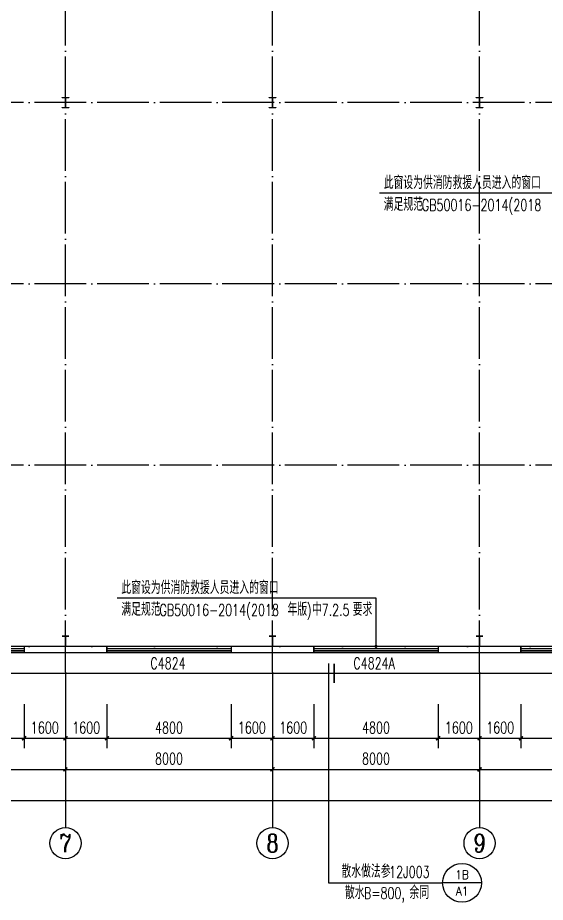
# Model space of a CAD drawing. Extents: x -16809 to 109341, y -15901 to 593582.
# Drawn here: x 51642 to 72033, y 425794 to 459954 of the extents above; entities that cross this region are included whole.
import ezdxf
from ezdxf.enums import TextEntityAlignment as Align

# ---------------------------------------------------------------- set-up
doc = ezdxf.new("R2010")
doc.units = 0
doc.header["$LTSCALE"] = 1000
doc.header["$MEASUREMENT"] = 0
doc.linetypes.add('DOTE', pattern=[2.42, 2, -0.2, 0.02, -0.2])
doc.layers.get('Defpoints').update_dxf_attribs({"color": 250})
for name, color, linetype in [('0 - 梁柱', 3, 'Continuous'), ('AXIS', 171, 'Continuous'), ('AXIS_TEXT', 7, 'Continuous'), ('DIM_IDEN', 150, 'Continuous'), ('DIM_LEAD', 171, 'Continuous'), ('DOTE', 14, 'DOTE'), ('GROUND', 150, 'Continuous'), ('PUB_DIM', 171, 'Continuous'), ('PUB_TEXT', 7, 'Continuous'), ('WALL-PARAPET', 6, 'Continuous'), ('WINDOW', 140, 'Continuous'), ('WINDOW_TEXT', 7, 'Continuous')]:
    doc.layers.add(name, color=color, linetype=linetype)
doc.styles.add('_TCH_AXIS', font='COMPLEX', dxfattribs={"bigfont": 'GBCBIG'})
doc.styles.add('_TCH_DIM', font='SIMPLEX', dxfattribs={"bigfont": 'GBCBIG'})
doc.styles.add('_TCH_DIM_T3', font='SIMPLEX', dxfattribs={"width": 0.705882, "bigfont": 'GBCBIG'})
doc.styles.add('_TCH_LABEL', font='COMPLEX', dxfattribs={"bigfont": 'GBCBIG'})
doc.styles.add('_TCH_WINDOW', font='SIMPLEX', dxfattribs={"bigfont": 'GBCBIG'})
doc.styles.add('COMPLEX', font='COMPLEX')
doc.dimstyles.new('_TCH_ARCH&&150', dxfattribs={"dimtxt": 446.25, "dimasz": 150, "dimexe": 375, "dimexo": 450, "dimgap": 189.375, "dimtad": 1, "dimdec": 0, "dimzin": 0, "dimdsep": 46, "dimtxsty": '_TCH_DIM_T3', "dimblk": 'ARCHTICK', "dimcen": 0.09, "dimclrt": 7, "dimazin": 2, "dimtfac": 1, "dimtdec": 0, "dimtix": 1, "dimtmove": 2, "dimatfit": 3, "dimfxl": 0, "dimtolj": 1, "dimtzin": 0, "dimarcsym": 0})

# ---------------------------------------------------------------- blocks, each defined once
blk = doc.blocks.new('A$C670E4FA6')
at = {"layer": '0 - 梁柱'}
h = blk.add_hatch(color=256, dxfattribs=at)
h.paths.add_polyline_path([(125, 0), (0, 0), (0, 12), (120, 12), (120, 200), (125, 200)])
h.paths.add_polyline_path([(250, 0), (125, 0), (125, 200), (130, 200), (130, 12), (250, 12)])
h.paths.add_polyline_path([(250, 388), (130, 388), (130, 200), (125, 200), (125, 400), (250, 400)])
h.paths.add_polyline_path([(125, 200), (120, 200), (120, 388), (0, 388), (0, 400), (125, 400)])
blk.add_lwpolyline([(0, 400), (0, 388), (120, 388), (120, 12), (0, 12), (0, 0), (250, 0), (250, 12), (130, 12), (130, 388), (250, 388), (250, 400)], close=True, dxfattribs=at)
blk = doc.blocks.new('_AXISO')
blk.add_circle((0, 0), 0.5)
at = {"layer": 'AXIS_TEXT', "style": 'COMPLEX', "width": 1.041667}
blk.add_attdef('A', text='', height=0.56, dxfattribs=at).set_placement((-0.25, -0.28), (0.25, -0.28), align=Align.FIT)
blk = doc.blocks.new('_ArchTick')
at = {"color": 0, "linetype": 'ByBlock', "const_width": 0.4}
blk.add_lwpolyline([(-0.5, -0.5), (0.5, 0.5)], dxfattribs=at)
blk = doc.blocks.new('*D51')
at = {"layer": 'AXIS', "color": 0, "lineweight": -2}
for p, q in [((5250, 434227), (5250, 429352)), ((77730, 434227), (77730, 429352)), ((5250, 429727), (77730, 429727))]:
    blk.add_line(p, q, dxfattribs=at)
at = {"layer": 'Defpoints', "color": 0}
for p in [(5250, 434677), (77730, 434677), (77730, 429727)]:
    blk.add_point(p, dxfattribs=at)
at = {"layer": 'AXIS', "color": 0, "lineweight": -2, "xscale": 150, "yscale": 150, "zscale": 150, "rotation": 180}
blk.add_blockref('_ArchTick', (5250, 429727), dxfattribs=at)
at = {"layer": 'AXIS', "color": 0, "lineweight": -2, "xscale": 150, "yscale": 150, "zscale": 150}
blk.add_blockref('_ArchTick', (77730, 429727), dxfattribs=at)
at = {"layer": 'AXIS', "color": 7, "insert": (41490, 430140), "char_height": 446.2, "attachment_point": 5, "style": '_TCH_DIM_T3'}
blk.add_mtext('\\A1;72480', dxfattribs=at)
blk = doc.blocks.new('*D58')
at = {"layer": 'AXIS', "color": 0, "lineweight": -2}
for p, q in [((45490, 434227), (45490, 430552)), ((53490, 434227), (53490, 430552)), ((45490, 430927), (53490, 430927))]:
    blk.add_line(p, q, dxfattribs=at)
at = {"layer": 'Defpoints', "color": 0}
for p in [(45490, 434677), (53490, 434677), (53490, 430927)]:
    blk.add_point(p, dxfattribs=at)
at = {"layer": 'AXIS', "color": 0, "lineweight": -2, "xscale": 150, "yscale": 150, "zscale": 150, "rotation": 180}
blk.add_blockref('_ArchTick', (45490, 430927), dxfattribs=at)
at = {"layer": 'AXIS', "color": 0, "lineweight": -2, "xscale": 150, "yscale": 150, "zscale": 150}
blk.add_blockref('_ArchTick', (53490, 430927), dxfattribs=at)
at = {"layer": 'AXIS', "color": 7, "insert": (49490, 431340), "char_height": 446.2, "attachment_point": 5, "style": '_TCH_DIM_T3'}
blk.add_mtext('\\A1;8000', dxfattribs=at)
blk = doc.blocks.new('*D59')
at = {"layer": 'AXIS', "color": 0, "lineweight": -2}
for p, q in [((53490, 434227), (53490, 430552)), ((61490, 434227), (61490, 430552)), ((53490, 430927), (61490, 430927))]:
    blk.add_line(p, q, dxfattribs=at)
at = {"layer": 'Defpoints', "color": 0}
for p in [(53490, 434677), (61490, 434677), (61490, 430927)]:
    blk.add_point(p, dxfattribs=at)
at = {"layer": 'AXIS', "color": 0, "lineweight": -2, "xscale": 150, "yscale": 150, "zscale": 150, "rotation": 180}
blk.add_blockref('_ArchTick', (53490, 430927), dxfattribs=at)
at = {"layer": 'AXIS', "color": 0, "lineweight": -2, "xscale": 150, "yscale": 150, "zscale": 150}
blk.add_blockref('_ArchTick', (61490, 430927), dxfattribs=at)
at = {"layer": 'AXIS', "color": 7, "insert": (57490, 431340), "char_height": 446.2, "attachment_point": 5, "style": '_TCH_DIM_T3'}
blk.add_mtext('\\A1;8000', dxfattribs=at)
blk = doc.blocks.new('*D60')
at = {"layer": 'AXIS', "color": 0, "lineweight": -2}
for p, q in [((61490, 434227), (61490, 430552)), ((69490, 434227), (69490, 430552)), ((61490, 430927), (69490, 430927))]:
    blk.add_line(p, q, dxfattribs=at)
at = {"layer": 'Defpoints', "color": 0}
for p in [(61490, 434677), (69490, 434677), (69490, 430927)]:
    blk.add_point(p, dxfattribs=at)
at = {"layer": 'AXIS', "color": 0, "lineweight": -2, "xscale": 150, "yscale": 150, "zscale": 150, "rotation": 180}
blk.add_blockref('_ArchTick', (61490, 430927), dxfattribs=at)
at = {"layer": 'AXIS', "color": 0, "lineweight": -2, "xscale": 150, "yscale": 150, "zscale": 150}
blk.add_blockref('_ArchTick', (69490, 430927), dxfattribs=at)
at = {"layer": 'AXIS', "color": 7, "insert": (65490, 431340), "char_height": 446.2, "attachment_point": 5, "style": '_TCH_DIM_T3'}
blk.add_mtext('\\A1;8000', dxfattribs=at)
blk = doc.blocks.new('*D61')
at = {"layer": 'AXIS', "color": 0, "lineweight": -2}
for p, q in [((69490, 434227), (69490, 430552)), ((77490, 434227), (77490, 430552)), ((69490, 430927), (77490, 430927))]:
    blk.add_line(p, q, dxfattribs=at)
at = {"layer": 'Defpoints', "color": 0}
for p in [(69490, 434677), (77490, 434677), (77490, 430927)]:
    blk.add_point(p, dxfattribs=at)
at = {"layer": 'AXIS', "color": 0, "lineweight": -2, "xscale": 150, "yscale": 150, "zscale": 150, "rotation": 180}
blk.add_blockref('_ArchTick', (69490, 430927), dxfattribs=at)
at = {"layer": 'AXIS', "color": 0, "lineweight": -2, "xscale": 150, "yscale": 150, "zscale": 150}
blk.add_blockref('_ArchTick', (77490, 430927), dxfattribs=at)
at = {"layer": 'AXIS', "color": 7, "insert": (73490, 431340), "char_height": 446.2, "attachment_point": 5, "style": '_TCH_DIM_T3'}
blk.add_mtext('\\A1;8000', dxfattribs=at)
blk = doc.blocks.new('$TCHSYS$WIN2D')
for p, q in [((-0.5, 0.5), (0.5, 0.5)), ((-0.5, 0.5), (-0.5, -0.5)), ((0.5, 0.5), (0.5, -0.5)), ((0.5, 0.1667), (-0.5, 0.1667)), ((0.5, -0.1667), (-0.5, -0.1667)), ((-0.5, -0.5), (0.5, -0.5))]:
    blk.add_line(p, q)
blk = doc.blocks.new('*D127')
at = {"layer": 'Defpoints', "color": 0}
for p in [(71090, 433897), (75890, 433897), (75890, 432127)]:
    blk.add_point(p, dxfattribs=at)
at = {"layer": 'PUB_DIM', "color": 0, "lineweight": -2}
for p, q in [((71090, 433447), (71090, 431752)), ((75890, 433447), (75890, 431752)), ((71090, 432127), (75890, 432127))]:
    blk.add_line(p, q, dxfattribs=at)
at = {"layer": 'PUB_DIM', "color": 0, "lineweight": -2, "xscale": 150, "yscale": 150, "zscale": 150, "rotation": 180}
blk.add_blockref('_ArchTick', (71090, 432127), dxfattribs=at)
at = {"layer": 'PUB_DIM', "color": 0, "lineweight": -2, "xscale": 150, "yscale": 150, "zscale": 150}
blk.add_blockref('_ArchTick', (75890, 432127), dxfattribs=at)
at = {"layer": 'PUB_DIM', "color": 7, "insert": (73490, 432540), "char_height": 446.2, "attachment_point": 5, "style": '_TCH_DIM_T3'}
blk.add_mtext('\\A1;4800', dxfattribs=at)
blk = doc.blocks.new('*D128')
at = {"layer": 'Defpoints', "color": 0}
for p in [(69490, 433897), (71090, 433897), (71090, 432127)]:
    blk.add_point(p, dxfattribs=at)
at = {"layer": 'PUB_DIM', "color": 0, "lineweight": -2}
for p, q in [((69490, 433447), (69490, 431752)), ((71090, 433447), (71090, 431752)), ((69490, 432127), (71090, 432127))]:
    blk.add_line(p, q, dxfattribs=at)
at = {"layer": 'PUB_DIM', "color": 0, "lineweight": -2, "xscale": 150, "yscale": 150, "zscale": 150, "rotation": 180}
blk.add_blockref('_ArchTick', (69490, 432127), dxfattribs=at)
at = {"layer": 'PUB_DIM', "color": 0, "lineweight": -2, "xscale": 150, "yscale": 150, "zscale": 150}
blk.add_blockref('_ArchTick', (71090, 432127), dxfattribs=at)
at = {"layer": 'PUB_DIM', "color": 7, "insert": (70290, 432540), "char_height": 446.2, "attachment_point": 5, "style": '_TCH_DIM_T3'}
blk.add_mtext('\\A1;1600', dxfattribs=at)
blk = doc.blocks.new('*D129')
at = {"layer": 'Defpoints', "color": 0}
for p in [(67890, 433897), (69490, 433897), (69490, 432127)]:
    blk.add_point(p, dxfattribs=at)
at = {"layer": 'PUB_DIM', "color": 0, "lineweight": -2}
for p, q in [((67890, 433447), (67890, 431752)), ((69490, 433447), (69490, 431752)), ((67890, 432127), (69490, 432127))]:
    blk.add_line(p, q, dxfattribs=at)
at = {"layer": 'PUB_DIM', "color": 0, "lineweight": -2, "xscale": 150, "yscale": 150, "zscale": 150, "rotation": 180}
blk.add_blockref('_ArchTick', (67890, 432127), dxfattribs=at)
at = {"layer": 'PUB_DIM', "color": 0, "lineweight": -2, "xscale": 150, "yscale": 150, "zscale": 150}
blk.add_blockref('_ArchTick', (69490, 432127), dxfattribs=at)
at = {"layer": 'PUB_DIM', "color": 7, "insert": (68690, 432540), "char_height": 446.2, "attachment_point": 5, "style": '_TCH_DIM_T3'}
blk.add_mtext('\\A1;1600', dxfattribs=at)
blk = doc.blocks.new('*D130')
at = {"layer": 'Defpoints', "color": 0}
for p in [(63090, 433897), (67890, 433897), (67890, 432127)]:
    blk.add_point(p, dxfattribs=at)
at = {"layer": 'PUB_DIM', "color": 0, "lineweight": -2}
for p, q in [((63090, 433447), (63090, 431752)), ((67890, 433447), (67890, 431752)), ((63090, 432127), (67890, 432127))]:
    blk.add_line(p, q, dxfattribs=at)
at = {"layer": 'PUB_DIM', "color": 0, "lineweight": -2, "xscale": 150, "yscale": 150, "zscale": 150, "rotation": 180}
blk.add_blockref('_ArchTick', (63090, 432127), dxfattribs=at)
at = {"layer": 'PUB_DIM', "color": 0, "lineweight": -2, "xscale": 150, "yscale": 150, "zscale": 150}
blk.add_blockref('_ArchTick', (67890, 432127), dxfattribs=at)
at = {"layer": 'PUB_DIM', "color": 7, "insert": (65490, 432540), "char_height": 446.2, "attachment_point": 5, "style": '_TCH_DIM_T3'}
blk.add_mtext('\\A1;4800', dxfattribs=at)
blk = doc.blocks.new('*D131')
at = {"layer": 'Defpoints', "color": 0}
for p in [(61490, 433897), (63090, 433897), (63090, 432127)]:
    blk.add_point(p, dxfattribs=at)
at = {"layer": 'PUB_DIM', "color": 0, "lineweight": -2}
for p, q in [((61490, 433447), (61490, 431752)), ((63090, 433447), (63090, 431752)), ((61490, 432127), (63090, 432127))]:
    blk.add_line(p, q, dxfattribs=at)
at = {"layer": 'PUB_DIM', "color": 0, "lineweight": -2, "xscale": 150, "yscale": 150, "zscale": 150, "rotation": 180}
blk.add_blockref('_ArchTick', (61490, 432127), dxfattribs=at)
at = {"layer": 'PUB_DIM', "color": 0, "lineweight": -2, "xscale": 150, "yscale": 150, "zscale": 150}
blk.add_blockref('_ArchTick', (63090, 432127), dxfattribs=at)
at = {"layer": 'PUB_DIM', "color": 7, "insert": (62290, 432540), "char_height": 446.2, "attachment_point": 5, "style": '_TCH_DIM_T3'}
blk.add_mtext('\\A1;1600', dxfattribs=at)
blk = doc.blocks.new('*D132')
at = {"layer": 'Defpoints', "color": 0}
for p in [(59890, 433897), (61490, 433897), (61490, 432127)]:
    blk.add_point(p, dxfattribs=at)
at = {"layer": 'PUB_DIM', "color": 0, "lineweight": -2}
for p, q in [((59890, 433447), (59890, 431752)), ((61490, 433447), (61490, 431752)), ((59890, 432127), (61490, 432127))]:
    blk.add_line(p, q, dxfattribs=at)
at = {"layer": 'PUB_DIM', "color": 0, "lineweight": -2, "xscale": 150, "yscale": 150, "zscale": 150, "rotation": 180}
blk.add_blockref('_ArchTick', (59890, 432127), dxfattribs=at)
at = {"layer": 'PUB_DIM', "color": 0, "lineweight": -2, "xscale": 150, "yscale": 150, "zscale": 150}
blk.add_blockref('_ArchTick', (61490, 432127), dxfattribs=at)
at = {"layer": 'PUB_DIM', "color": 7, "insert": (60690, 432540), "char_height": 446.2, "attachment_point": 5, "style": '_TCH_DIM_T3'}
blk.add_mtext('\\A1;1600', dxfattribs=at)
blk = doc.blocks.new('*D133')
at = {"layer": 'Defpoints', "color": 0}
for p in [(55090, 433897), (59890, 433897), (59890, 432127)]:
    blk.add_point(p, dxfattribs=at)
at = {"layer": 'PUB_DIM', "color": 0, "lineweight": -2}
for p, q in [((55090, 433447), (55090, 431752)), ((59890, 433447), (59890, 431752)), ((55090, 432127), (59890, 432127))]:
    blk.add_line(p, q, dxfattribs=at)
at = {"layer": 'PUB_DIM', "color": 0, "lineweight": -2, "xscale": 150, "yscale": 150, "zscale": 150, "rotation": 180}
blk.add_blockref('_ArchTick', (55090, 432127), dxfattribs=at)
at = {"layer": 'PUB_DIM', "color": 0, "lineweight": -2, "xscale": 150, "yscale": 150, "zscale": 150}
blk.add_blockref('_ArchTick', (59890, 432127), dxfattribs=at)
at = {"layer": 'PUB_DIM', "color": 7, "insert": (57490, 432540), "char_height": 446.2, "attachment_point": 5, "style": '_TCH_DIM_T3'}
blk.add_mtext('\\A1;4800', dxfattribs=at)
blk = doc.blocks.new('*D134')
at = {"layer": 'Defpoints', "color": 0}
for p in [(53490, 433897), (55090, 433897), (55090, 432127)]:
    blk.add_point(p, dxfattribs=at)
at = {"layer": 'PUB_DIM', "color": 0, "lineweight": -2}
for p, q in [((53490, 433447), (53490, 431752)), ((55090, 433447), (55090, 431752)), ((53490, 432127), (55090, 432127))]:
    blk.add_line(p, q, dxfattribs=at)
at = {"layer": 'PUB_DIM', "color": 0, "lineweight": -2, "xscale": 150, "yscale": 150, "zscale": 150, "rotation": 180}
blk.add_blockref('_ArchTick', (53490, 432127), dxfattribs=at)
at = {"layer": 'PUB_DIM', "color": 0, "lineweight": -2, "xscale": 150, "yscale": 150, "zscale": 150}
blk.add_blockref('_ArchTick', (55090, 432127), dxfattribs=at)
at = {"layer": 'PUB_DIM', "color": 7, "insert": (54290, 432540), "char_height": 446.2, "attachment_point": 5, "style": '_TCH_DIM_T3'}
blk.add_mtext('\\A1;1600', dxfattribs=at)
blk = doc.blocks.new('*D135')
at = {"layer": 'Defpoints', "color": 0}
for p in [(51890, 433897), (53490, 433897), (53490, 432127)]:
    blk.add_point(p, dxfattribs=at)
at = {"layer": 'PUB_DIM', "color": 0, "lineweight": -2}
for p, q in [((51890, 433447), (51890, 431752)), ((53490, 433447), (53490, 431752)), ((51890, 432127), (53490, 432127))]:
    blk.add_line(p, q, dxfattribs=at)
at = {"layer": 'PUB_DIM', "color": 0, "lineweight": -2, "xscale": 150, "yscale": 150, "zscale": 150, "rotation": 180}
blk.add_blockref('_ArchTick', (51890, 432127), dxfattribs=at)
at = {"layer": 'PUB_DIM', "color": 0, "lineweight": -2, "xscale": 150, "yscale": 150, "zscale": 150}
blk.add_blockref('_ArchTick', (53490, 432127), dxfattribs=at)
at = {"layer": 'PUB_DIM', "color": 7, "insert": (52690, 432540), "char_height": 446.2, "attachment_point": 5, "style": '_TCH_DIM_T3'}
blk.add_mtext('\\A1;1600', dxfattribs=at)
blk = doc.blocks.new('*D136')
at = {"layer": 'Defpoints', "color": 0}
for p in [(47090, 433897), (51890, 433897), (51890, 432127)]:
    blk.add_point(p, dxfattribs=at)
at = {"layer": 'PUB_DIM', "color": 0, "lineweight": -2}
for p, q in [((47090, 433447), (47090, 431752)), ((51890, 433447), (51890, 431752)), ((47090, 432127), (51890, 432127))]:
    blk.add_line(p, q, dxfattribs=at)
at = {"layer": 'PUB_DIM', "color": 0, "lineweight": -2, "xscale": 150, "yscale": 150, "zscale": 150, "rotation": 180}
blk.add_blockref('_ArchTick', (47090, 432127), dxfattribs=at)
at = {"layer": 'PUB_DIM', "color": 0, "lineweight": -2, "xscale": 150, "yscale": 150, "zscale": 150}
blk.add_blockref('_ArchTick', (51890, 432127), dxfattribs=at)
at = {"layer": 'PUB_DIM', "color": 7, "insert": (49490, 432540), "char_height": 446.2, "attachment_point": 5, "style": '_TCH_DIM_T3'}
blk.add_mtext('\\A1;4800', dxfattribs=at)

msp = doc.modelspace()

# ---------------------------------------------------------------- linework, layer by layer
at = {"layer": 'AXIS'}
for p, q in [((53490.2, 434677), (53490.2, 428677)), ((61490.2, 434677), (61490.2, 428677)), ((69490.2, 434677), (69490.2, 428677))]:
    msp.add_line(p, q, dxfattribs=at)
at = {"layer": 'DIM_IDEN'}
for p, q in [((63648, 435012), (63648, 426543.9)), ((63648, 426543.9), (68063.7, 426543.9)), ((69563.7, 426543.9), (68063.7, 426543.9))]:
    msp.add_line(p, q, dxfattribs=at)
at = {"layer": 'DIM_IDEN', "const_width": 75}
msp.add_lwpolyline([(63873, 435012), (63873, 434262)], dxfattribs=at)
at = {"layer": 'DIM_IDEN'}
msp.add_circle((68813.7, 426543.9), 750, dxfattribs=at)
at = {"layer": 'DIM_LEAD'}
for p, q in [((75628.6, 453177), (65628.6, 453177)), ((65490.2, 437538.7), (55490.2, 437538.7)), ((65490.2, 435677), (65490.2, 437538.7))]:
    msp.add_line(p, q, dxfattribs=at)
at = {"layer": 'DIM_LEAD', "const_width": 60}
msp.add_lwpolyline([(65490.2, 435647, 1), (65490.2, 435707, 1)], format="xyb", close=True, dxfattribs=at)
at = {"layer": 'DOTE'}
for p, q in [((53490.2, 434677), (53490.2, 478677)), ((61490.2, 434677), (61490.2, 478677)), ((69490.2, 434677), (69490.2, 478677)), ((78490.2, 456677), (4490.2, 456677)), ((78490.2, 449677), (4490.2, 449677)), ((78490.2, 442677), (4490.2, 442677)), ((78490.2, 435677), (4490.2, 435677))]:
    msp.add_line(p, q, dxfattribs=at)
at = {"layer": 'GROUND'}
for p, q in [((45490.2, 435437), (77730.2, 435437)), ((45490.2, 434637), (78530.2, 434637))]:
    msp.add_line(p, q, dxfattribs=at)
at = {"layer": 'WALL-PARAPET'}
for p, q in [((55090.2, 435677), (51890.2, 435677)), ((51890.2, 435677), (51890.2, 435437)), ((55090.2, 435437), (55090.2, 435677)), ((63090.2, 435677), (59890.2, 435677)), ((59890.2, 435677), (59890.2, 435437)), ((63090.2, 435437), (63090.2, 435677)), ((71090.2, 435677), (67890.2, 435677)), ((67890.2, 435677), (67890.2, 435437)), ((71090.2, 435437), (71090.2, 435677)), ((51890.2, 435437), (55090.2, 435437)), ((59890.2, 435437), (63090.2, 435437)), ((67890.2, 435437), (71090.2, 435437))]:
    msp.add_line(p, q, dxfattribs=at)

# ---------------------------------------------------------------- block references
at = {"layer": '0 - 梁柱', "xscale": -1}
for p in [(53615.2, 456477), (61615.2, 456477), (69615.2, 456477), (53615.2, 435677), (61615.2, 435677), (69615.2, 435677)]:
    msp.add_blockref('A$C670E4FA6', p, dxfattribs=at)
at = {"layer": 'AXIS'}
ref = msp.add_blockref('_AXISO', (53490.2, 428077), dxfattribs=dict(at, xscale=1200, yscale=1200, zscale=1200))
ref.add_attrib('A', '7', dxfattribs={"layer": 'AXIS_TEXT', "height": 698.9, "style": '_TCH_AXIS'}).set_placement((53257.2, 427727.6), (53723.2, 427727.6), align=Align.FIT)
ref = msp.add_blockref('_AXISO', (61490.2, 428077), dxfattribs=dict(at, xscale=1200, yscale=1200, zscale=1200))
ref.add_attrib('A', '8', dxfattribs={"layer": 'AXIS_TEXT', "height": 698.9, "style": '_TCH_AXIS'}).set_placement((61257.2, 427727.6), (61723.2, 427727.6), align=Align.FIT)
ref = msp.add_blockref('_AXISO', (69490.2, 428077), dxfattribs=dict(at, xscale=1200, yscale=1200, zscale=1200))
ref.add_attrib('A', '9', dxfattribs={"layer": 'AXIS_TEXT', "height": 698.9, "style": '_TCH_AXIS'}).set_placement((69257.2, 427727.6), (69723.2, 427727.6), align=Align.FIT)
at = {"layer": 'WINDOW'}
ref = msp.add_blockref('$TCHSYS$WIN2D', (49490.2, 435557), dxfattribs=dict(at, xscale=4800, yscale=-240, zscale=4800, rotation=179.9999999999999))
ref.add_attrib('A', 'C4824', (48770.2, 434801.4), dxfattribs={"layer": 'WINDOW_TEXT', "height": 446.25, "rotation": 360, "style": '_TCH_WINDOW', "width": 0.705882})
ref = msp.add_blockref('$TCHSYS$WIN2D', (57490.2, 435557), dxfattribs=dict(at, xscale=4800, yscale=-240, zscale=4800, rotation=179.9999999999999))
ref.add_attrib('A', 'C4824', (56770.2, 434801.4), dxfattribs={"layer": 'WINDOW_TEXT', "height": 446.25, "rotation": 360, "style": '_TCH_WINDOW', "width": 0.705882})
ref = msp.add_blockref('$TCHSYS$WIN2D', (65490.2, 435557), dxfattribs=dict(at, xscale=4800, yscale=-240, zscale=4800, rotation=179.9999999999999))
ref.add_attrib('A', 'C4824A', (64612.7, 434801.4), dxfattribs={"layer": 'WINDOW_TEXT', "height": 446.25, "rotation": 360, "style": '_TCH_WINDOW', "width": 0.705882})
ref = msp.add_blockref('$TCHSYS$WIN2D', (73490.2, 435557), dxfattribs=dict(at, xscale=4800, yscale=-240, zscale=4800, rotation=179.9999999999999))
ref.add_attrib('A', 'C4824', (72770.2, 434801.4), dxfattribs={"layer": 'WINDOW_TEXT', "height": 446.25, "rotation": 360, "style": '_TCH_WINDOW', "width": 0.705882})

# ---------------------------------------------------------------- texts
at = {"layer": 'PUB_TEXT'}
for s, height, style, p in [('此窗设为供消防救援人员进入的窗口', 506.383, '_TCH_DIM', (65786.1, 453334.5)), ('满足规范', 506.38, '_TCH_DIM', (65786.1, 452494.5)), ('此窗设为供消防救援人员进入的窗口', 506.383, '_TCH_DIM', (55647.7, 437696.2)), ('满足规范', 506.38, '_TCH_DIM', (55647.7, 436856.2)), ('年版', 506.38, '_TCH_DIM', (62072.2, 436856.2)), ('中', 506.4, '_TCH_DIM', (63019.4, 436856.2)), ('要求', 506.38, '_TCH_DIM', (64588, 436856.2)), ('散水做法参', 506.38, '_TCH_LABEL', (64154.3, 426740.5)), ('散水', 506.38, '_TCH_LABEL', (64288.6, 425922.9)), ('余同', 506.38, '_TCH_LABEL', (66780.8, 425922.9))]:
    msp.add_text(s, height=height, dxfattribs=dict(at, style=style)).set_placement(p)
at = {"layer": 'PUB_TEXT', "width": 0.705882}
for s, height, style, p in [('GB50016-2014(2018', 446.25, '_TCH_DIM', (67260.5, 452494.5)), ('GB50016-2014(2018', 446.25, '_TCH_DIM', (57122.2, 436856.2)), (')', 446.2, '_TCH_DIM', (62809.4, 436856.2)), ('7.2.5', 446.25, '_TCH_DIM', (63388, 436856.2)), ('12J003', 446.25, '_TCH_LABEL', (65997.4, 426740.5)), ('B=800,', 446.25, '_TCH_LABEL', (65025.8, 425922.9))]:
    msp.add_text(s, height=height, dxfattribs=dict(at, style=style)).set_placement(p)
at = {"layer": 'PUB_TEXT', "style": '_TCH_LABEL'}
for s, height, p, p2 in [('1B', 336.3, (68557.5, 426691.4), (69069.9, 426691.4)), ('A1', 343.1, (68568.6, 426054.5), (69058.8, 426054.5))]:
    msp.add_text(s, height=height, dxfattribs=at).set_placement(p, p2, align=Align.FIT)

# ---------------------------------------------------------------- dimensions: what is measured, and where the dimension line sits
at = {"layer": 'AXIS'}
for p1, p2, distance, picture, middle in [((5250.2, 434677), (77730.2, 434677), -4950, '*D51', (41490.2, 430139.5)), ((45490.2, 434677), (53490.2, 434677), -3750, '*D58', (49490.2, 431339.5)), ((53490.2, 434677), (61490.2, 434677), -3750, '*D59', (57490.2, 431339.5)), ((61490.2, 434677), (69490.2, 434677), -3750, '*D60', (65490.2, 431339.5)), ((69490.2, 434677), (77490.2, 434677), -3750, '*D61', (73490.2, 431339.5))]:
    dim = msp.add_aligned_dim(p1=p1, p2=p2, distance=distance, dimstyle='_TCH_ARCH&&150', dxfattribs=at)
    dim.commit()
    dim.dimension.update_dxf_attribs({"geometry": picture, "text_midpoint": middle})
at = {"layer": 'PUB_DIM'}
for p1, p2, picture, middle in [((47090.2, 433897), (51890.2, 433897), '*D136', (49490.2, 432539.5)), ((51890.2, 433897), (53490.2, 433897), '*D135', (52690.2, 432539.5)), ((53490.2, 433897), (55090.2, 433897), '*D134', (54290.2, 432539.5)), ((55090.2, 433897), (59890.2, 433897), '*D133', (57490.2, 432539.5)), ((59890.2, 433897), (61490.2, 433897), '*D132', (60690.2, 432539.5)), ((61490.2, 433897), (63090.2, 433897), '*D131', (62290.2, 432539.5)), ((63090.2, 433897), (67890.2, 433897), '*D130', (65490.2, 432539.5)), ((67890.2, 433897), (69490.2, 433897), '*D129', (68690.2, 432539.5)), ((69490.2, 433897), (71090.2, 433897), '*D128', (70290.2, 432539.5)), ((71090.2, 433897), (75890.2, 433897), '*D127', (73490.2, 432539.5))]:
    dim = msp.add_aligned_dim(p1=p1, p2=p2, distance=-1770, dimstyle='_TCH_ARCH&&150', dxfattribs=at)
    dim.commit()
    dim.dimension.update_dxf_attribs({"geometry": picture, "text_midpoint": middle})

doc.saveas('drawing.dxf')
